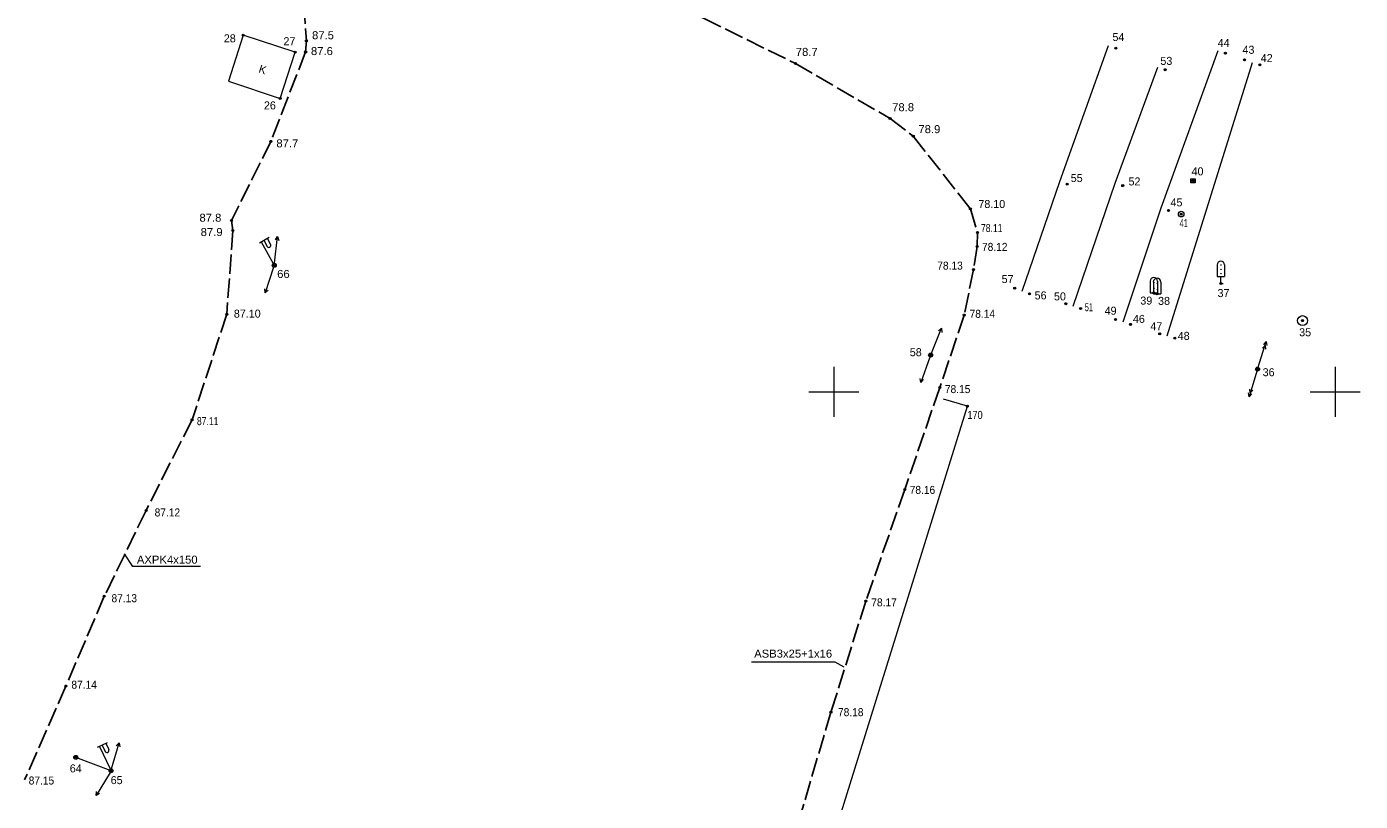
# Model space of a CAD drawing. Extents: x 642048 to 642352, y 6456237 to 6456686.
# Drawn here: x 642219.5 to 642352.5, y 6456359.1 to 6456436.4 of the extents above; entities that cross this region are included whole.
import ezdxf
from ezdxf.enums import TextEntityAlignment as Align

# ---------------------------------------------------------------- set-up
doc = ezdxf.new("R2010")
doc.units = 0
doc.header["$LTSCALE"] = 0.32
doc.header["$PDMODE"] = 32
doc.header["$PDSIZE"] = 0.16
doc.linetypes.add('LONG_DASHED', pattern=[7.5, 6, -1.5])
for name, color, linetype, lineweight in [('1', 7, 'Continuous', 13), ('11', 7, 'Continuous', 13), ('12', 7, 'Continuous', 13), ('2', 7, 'Continuous', 13), ('21', 7, 'Continuous', 13), ('26', 7, 'Continuous', 13), ('30', 7, 'Continuous', 13), ('37', 7, 'Continuous', 13), ('44', 7, 'Continuous', 13), ('49', 7, 'Continuous', 13), ('54', 7, 'Continuous', 13), ('61', 7, 'Continuous', 13)]:
    doc.layers.add(name, color=color, linetype=linetype, lineweight=lineweight)
doc.layers.add('57', color=7, linetype='Continuous')
doc.layers.add('62', color=7, linetype='Continuous')

msp = doc.modelspace()

# ---------------------------------------------------------------- hatches: boundary and pattern name
at = {"layer": '54'}
for points in [[(642241.2, 6456435.58, 1), (642241, 6456435.58, 1)], [(642247.49, 6456435.02, 1), (642247.29, 6456435.02, 1)], [(642246.37, 6456433.88, 1), (642246.17, 6456433.88, 1)], [(642247.42, 6456433.91, 1), (642247.22, 6456433.91, 1)], [(642328.21, 6456434.28, 1), (642328.01, 6456434.28, 1)], [(642339.14, 6456433.78, 1), (642338.94, 6456433.78, 1)], [(642341.05, 6456433.13, 1), (642340.85, 6456433.13, 1)], [(642296.27, 6456432.76, 1), (642296.07, 6456432.76, 1)], [(642333.14, 6456432.14, 1), (642332.94, 6456432.14, 1)], [(642342.59, 6456432.62, 1), (642342.39, 6456432.62, 1)], [(642244.89, 6456429.28, 1), (642244.69, 6456429.28, 1)], [(642305.7, 6456427.27, 1), (642305.5, 6456427.27, 1)], [(642308.02, 6456425.5, 1), (642307.82, 6456425.5, 1)], [(642243.96, 6456424.99, 1), (642243.76, 6456424.99, 1)], [(642323.36, 6456420.73, 1), (642323.16, 6456420.73, 1)], [(642328.9, 6456420.57, 1), (642328.7, 6456420.57, 1)], [(642335.91, 6456421.06, 1), (642335.71, 6456421.06, 1)], [(642240.03, 6456417.1, 1), (642239.83, 6456417.1, 1)], [(642313.71, 6456418.26, 1), (642313.51, 6456418.26, 1)], [(642333.47, 6456418.09, 1), (642333.27, 6456418.09, 1)], [(642334.73, 6456417.73, 1), (642334.53, 6456417.73, 1)], [(642240.15, 6456416.09, 1), (642239.95, 6456416.09, 1)], [(642314.43, 6456415.9, 1), (642314.23, 6456415.9, 1)], [(642314.39, 6456414.51, 1), (642314.19, 6456414.51, 1)], [(642244.29, 6456412.62, 1), (642244.09, 6456412.62, 1)], [(642314.02, 6456412.19, 1), (642313.82, 6456412.19, 1)], [(642338.69, 6456410.8, 1), (642338.49, 6456410.8, 1)], [(642318.13, 6456410.33, 1), (642317.93, 6456410.33, 1)], [(642319.61, 6456409.78, 1), (642319.41, 6456409.78, 1)], [(642332.01, 6456409.86, 1), (642331.81, 6456409.86, 1)], [(642332.33, 6456409.77, 1), (642332.13, 6456409.77, 1)], [(642323.22, 6456408.79, 1), (642323.02, 6456408.79, 1)], [(642324.71, 6456408.3, 1), (642324.51, 6456408.3, 1)], [(642239.56, 6456407.73, 1), (642239.36, 6456407.73, 1)], [(642313.1, 6456407.66, 1), (642312.9, 6456407.66, 1)], [(642328.19, 6456407.22, 1), (642327.99, 6456407.22, 1)], [(642329.68, 6456406.73, 1), (642329.48, 6456406.73, 1)], [(642346.84, 6456407.1, 1), (642346.64, 6456407.1, 1)], [(642332.59, 6456405.78, 1), (642332.39, 6456405.78, 1)], [(642334.09, 6456405.36, 1), (642333.89, 6456405.36, 1)], [(642309.75, 6456403.66, 1), (642309.55, 6456403.66, 1)], [(642342.35, 6456402.26, 1), (642342.15, 6456402.26, 1)], [(642310.66, 6456400.43, 1), (642310.46, 6456400.43, 1)], [(642313.41, 6456398.57, 1), (642313.21, 6456398.57, 1)], [(642236.09, 6456397.21, 1), (642235.89, 6456397.21, 1)], [(642307.18, 6456390.26, 1), (642306.98, 6456390.26, 1)], [(642231.51, 6456388.15, 1), (642231.31, 6456388.15, 1)], [(642227.34, 6456379.6, 1), (642227.14, 6456379.6, 1)], [(642303.29, 6456379.12, 1), (642303.09, 6456379.12, 1)], [(642223.51, 6456370.62, 1), (642223.31, 6456370.62, 1)], [(642299.81, 6456368.04, 1), (642299.61, 6456368.04, 1)], [(642224.5, 6456363.52, 1), (642224.3, 6456363.52, 1)], [(642228.02, 6456362.18, 1), (642227.82, 6456362.18, 1)]]:
    msp.add_hatch(color=256, dxfattribs=at).paths.add_polyline_path(points)

# ---------------------------------------------------------------- linework, layer by layer
at = {"layer": '1'}
for points in [[(642241.1, 6456435.58), (642239.62, 6456430.98), (642244.79, 6456429.28)], [(642244.79, 6456429.28), (642246.27, 6456433.88), (642241.1, 6456435.58)]]:
    msp.add_lwpolyline(points, dxfattribs=at)
at = {"layer": '11'}
for p, q in [((642242.71, 6456414.88), (642243.67, 6456415.42)), ((642242.88, 6456414.98), (642244.09, 6456412.79)), ((642243.14, 6456415.13), (642243.48, 6456414.51)), ((642243.49, 6456415.32), (642243.83, 6456414.71)), ((642226.57, 6456364.53), (642227.56, 6456365)), ((642226.75, 6456364.61), (642227.83, 6456362.36)), ((642227.02, 6456364.74), (642227.32, 6456364.11)), ((642227.38, 6456364.92), (642227.68, 6456364.29))]:
    msp.add_line(p, q, dxfattribs=at)
for centre in [(642244.19, 6456412.62), (642227.92, 6456362.18)]:
    msp.add_circle(centre, 0.2, dxfattribs=at)
for centre, start, end in [((642243.66, 6456414.61), 208.9457, 29.0671), ((642227.5, 6456364.2), 205.6161, 25.7375)]:
    msp.add_arc(centre, 0.2, start, end, dxfattribs=at)
at = {"layer": '12'}
for p, q in [((642244.21, 6456412.82), (642244.52, 6456415.5)), ((642244.13, 6456412.43), (642243.3, 6456409.86)), ((642309.73, 6456403.85), (642310.74, 6456406.35)), ((642309.58, 6456403.47), (642308.66, 6456400.93)), ((642227.97, 6456362.37), (642228.71, 6456364.97)), ((642227.92, 6456362.18), (642224.4, 6456363.52)), ((642227.82, 6456362.01), (642226.42, 6456359.7))]:
    msp.add_line(p, q, dxfattribs=at)
for points in [[(642244.3, 6456415.16), (642244.52, 6456415.5), (642244.66, 6456415.11)], [(642243.58, 6456410.15), (642243.3, 6456409.86), (642243.24, 6456410.27)], [(642310.44, 6456406.08), (642310.74, 6456406.35), (642310.77, 6456405.93)], [(642308.95, 6456401.21), (642308.66, 6456400.93), (642308.62, 6456401.34)], [(642228.44, 6456364.67), (642228.71, 6456364.97), (642228.78, 6456364.57)], [(642226.76, 6456359.91), (642226.42, 6456359.7), (642226.46, 6456360.11)]]:
    msp.add_lwpolyline(points, dxfattribs=at)
for centre in [(642244.19, 6456412.62), (642244.19, 6456412.62), (642309.65, 6456403.66), (642309.65, 6456403.66), (642224.4, 6456363.52), (642227.92, 6456362.18), (642227.92, 6456362.18)]:
    msp.add_circle(centre, 0.2, dxfattribs=at)
at = {"layer": '2'}
msp.add_lwpolyline([(642335.6, 6456421.26), (642336.02, 6456421.26), (642336.02, 6456420.86), (642335.6, 6456420.86)], close=True, dxfattribs=at)
at = {"layer": '21', "linetype": 'LONG_DASHED', "lineweight": 25}
for points in [[(642242.3, 6456457.48), (642243.79, 6456455.73), (642244.93, 6456453.42), (642246.38, 6456448.86), (642246.7, 6456445.82), (642247.39, 6456435.02), (642247.32, 6456433.91), (642243.86, 6456424.99), (642239.93, 6456417.1), (642240.05, 6456416.09), (642239.46, 6456407.73), (642235.99, 6456397.21), (642231.41, 6456388.15), (642227.24, 6456379.6), (642223.41, 6456370.62), (642219.29, 6456361.27)], [(642242.31, 6456457.59), (642252.02, 6456453.09), (642256.31, 6456450.84), (642267.82, 6456445.57), (642277.59, 6456441.49), (642287, 6456437.27), (642296.17, 6456432.76), (642305.6, 6456427.27), (642307.92, 6456425.5), (642313.61, 6456418.26), (642314.33, 6456415.9), (642314.29, 6456414.51), (642313.92, 6456412.19), (642313, 6456407.66), (642310.56, 6456400.43), (642307.08, 6456390.26), (642303.19, 6456379.12), (642299.71, 6456368.04), (642296.74, 6456358)]]:
    msp.add_lwpolyline(points, dxfattribs=at)
at = {"layer": '21'}
for points in [[(642236.84, 6456382.56), (642230.09, 6456382.56), (642229.24, 6456383.82)], [(642291.78, 6456373.05), (642300.1, 6456373.05), (642301, 6456372.56)]]:
    msp.add_lwpolyline(points, dxfattribs=at)
at = {"layer": '26'}
for p, q in [((642343, 6456404.63), (642342.73, 6456404.35)), ((642343, 6456404.63), (642343.04, 6456404.24)), ((642343.12, 6456405.03), (642343.16, 6456404.62)), ((642341.41, 6456399.48), (642341.36, 6456399.89)), ((642341.53, 6456399.88), (642341.48, 6456400.27)), ((642341.53, 6456399.88), (642341.79, 6456400.16))]:
    msp.add_line(p, q, dxfattribs=at)
for points in [[(642342.31, 6456402.45), (642343.12, 6456405.03), (642342.86, 6456404.72)], [(642342.19, 6456402.07), (642341.41, 6456399.48), (642341.67, 6456399.79)]]:
    msp.add_lwpolyline(points, dxfattribs=at)
msp.add_circle((642342.25, 6456402.26), 0.2, dxfattribs=at)
msp.add_circle((642342.25, 6456402.26), 0.2, dxfattribs=at)
at = {"layer": '30'}
msp.add_lwpolyline([(642281.59, 6456296.33), (642313.31, 6456398.57), (642310.92, 6456399.27)], dxfattribs=at)
at = {"layer": '37'}
for p, q in [((642333.25, 6456405.59), (642341.75, 6456432.85)), ((642338.22, 6456412.68), (642338.22, 6456411.5)), ((642338.96, 6456412.68), (642338.96, 6456411.5)), ((642331.54, 6456411.03), (642331.54, 6456409.86)), ((642331.86, 6456410.94), (642331.86, 6456409.77)), ((642332.28, 6456411.03), (642332.28, 6456409.86)), ((642332.6, 6456410.94), (642332.6, 6456409.77)), ((642338.22, 6456411.5), (642338.96, 6456411.5)), ((642338.59, 6456410.8), (642338.59, 6456411.5)), ((642338.59, 6456410.8), (642338.81, 6456410.8)), ((642331.54, 6456409.86), (642332.28, 6456409.86)), ((642331.86, 6456409.77), (642332.6, 6456409.77))]:
    msp.add_line(p, q, dxfattribs=at)
for points in [[(642318.77, 6456410.03), (642322.52, 6456420.99), (642327.38, 6456434.54)], [(642328.84, 6456406.98), (642332.63, 6456418.35), (642338.31, 6456434.05)], [(642323.87, 6456408.55), (642328.06, 6456420.83), (642332.31, 6456432.41)]]:
    msp.add_lwpolyline(points, dxfattribs=at)
for centre, radius in [((642334.63, 6456417.73), 0.279), ((642338.6, 6456412.64), 0.02), ((642338.6, 6456412.23), 0.02), ((642331.92, 6456410.9), 0.02), ((642332.24, 6456410.81), 0.02), ((642338.6, 6456411.79), 0.02), ((642331.94, 6456410.32), 0.02), ((642332.26, 6456410.23), 0.02)]:
    msp.add_circle(centre, radius, dxfattribs=at)
for centre in [(642338.59, 6456412.67), (642331.91, 6456411.04), (642332.23, 6456410.95)]:
    msp.add_arc(centre, 0.375, 0.003, 180, dxfattribs=at)
at = {"layer": '44'}
msp.add_circle((642346.74, 6456407.1), 0.5, dxfattribs=at)
at = {"layer": '54'}
for centre in [(642241.1, 6456435.58), (642247.39, 6456435.02), (642246.27, 6456433.88), (642247.32, 6456433.91), (642328.11, 6456434.28), (642339.04, 6456433.78), (642340.95, 6456433.13), (642296.17, 6456432.76), (642333.04, 6456432.14), (642342.49, 6456432.62), (642244.79, 6456429.28), (642305.6, 6456427.27), (642307.92, 6456425.5), (642243.86, 6456424.99), (642323.26, 6456420.73), (642328.8, 6456420.57), (642335.81, 6456421.06), (642239.93, 6456417.1), (642313.61, 6456418.26), (642333.37, 6456418.09), (642334.63, 6456417.73), (642240.05, 6456416.09), (642314.33, 6456415.9), (642314.29, 6456414.51), (642244.19, 6456412.62), (642313.92, 6456412.19), (642338.59, 6456410.8), (642318.03, 6456410.33), (642319.51, 6456409.78), (642331.91, 6456409.86), (642332.23, 6456409.77), (642323.12, 6456408.79), (642324.61, 6456408.3), (642239.46, 6456407.73), (642313, 6456407.66), (642328.09, 6456407.22), (642329.58, 6456406.73), (642346.74, 6456407.1), (642332.49, 6456405.78), (642333.99, 6456405.36), (642309.65, 6456403.66), (642342.25, 6456402.26), (642310.56, 6456400.43), (642313.31, 6456398.57), (642235.99, 6456397.21), (642307.08, 6456390.26), (642231.41, 6456388.15), (642227.24, 6456379.6), (642303.19, 6456379.12), (642223.41, 6456370.62), (642299.71, 6456368.04), (642224.4, 6456363.52), (642227.92, 6456362.18)]:
    msp.add_circle(centre, 0.1, dxfattribs=at)
for p in [(642241.1, 6456435.58), (642247.39, 6456435.02), (642246.27, 6456433.88), (642247.32, 6456433.91), (642328.11, 6456434.28), (642339.04, 6456433.78), (642340.95, 6456433.13), (642296.17, 6456432.76), (642333.04, 6456432.14), (642342.49, 6456432.62), (642244.79, 6456429.28), (642305.6, 6456427.27), (642307.92, 6456425.5), (642243.86, 6456424.99), (642323.26, 6456420.73), (642328.8, 6456420.57), (642335.81, 6456421.06), (642239.93, 6456417.1), (642313.61, 6456418.26), (642333.37, 6456418.09), (642334.63, 6456417.73), (642240.05, 6456416.09), (642314.33, 6456415.9), (642314.29, 6456414.51), (642244.19, 6456412.62), (642313.92, 6456412.19), (642338.59, 6456410.8), (642318.03, 6456410.33), (642319.51, 6456409.78), (642331.91, 6456409.86), (642332.23, 6456409.77), (642323.12, 6456408.79), (642324.61, 6456408.3), (642239.46, 6456407.73), (642313, 6456407.66), (642328.09, 6456407.22), (642329.58, 6456406.73), (642346.74, 6456407.1), (642332.49, 6456405.78), (642333.99, 6456405.36), (642309.65, 6456403.66), (642342.25, 6456402.26), (642310.56, 6456400.43), (642313.31, 6456398.57), (642235.99, 6456397.21), (642307.08, 6456390.26), (642231.41, 6456388.15), (642227.24, 6456379.6), (642303.19, 6456379.12), (642223.41, 6456370.62), (642299.71, 6456368.04), (642224.4, 6456363.52), (642227.92, 6456362.18)]:
    msp.add_point(p, dxfattribs=at)
at = {"layer": '61'}
for p, q in [((642300, 6456402.5), (642300, 6456397.5)), ((642350, 6456402.5), (642350, 6456397.5)), ((642297.5, 6456400), (642302.5, 6456400)), ((642347.5, 6456400), (642352.5, 6456400))]:
    msp.add_line(p, q, dxfattribs=at)

# ---------------------------------------------------------------- texts
at = {"layer": '21', "width": 1.05}
for s, p in [('AXPK4x150', (642230.49, 6456382.85)), ('ASB3x25+1x16', (642292.05, 6456373.47))]:
    msp.add_text(s, height=0.8, dxfattribs=at).set_placement(p)
at = {"layer": '49'}
for s, width, p in [('87.5', 1.05, (642247.96, 6456435.18)), ('87.6', 1.05, (642247.85, 6456433.6)), ('78.7', 1.05, (642296.2, 6456433.52)), ('78.8', 1.05, (642305.81, 6456428)), ('78.9', 1.05, (642308.43, 6456425.81)), ('87.7', 1.05, (642244.4, 6456424.39)), ('87.8', 1.05, (642236.73, 6456416.97)), ('87.9', 1.05, (642236.85, 6456415.54)), ('78.11', 0.8, (642314.67, 6456415.94)), ('78.12', 0.95, (642314.77, 6456414.06)), ('78.13', 0.95, (642310.31, 6456412.19)), ('78.14', 0.95, (642313.53, 6456407.38)), ('78.15', 0.95, (642311.07, 6456399.87)), ('87.11', 0.8, (642236.48, 6456396.67)), ('78.16', 0.95, (642307.56, 6456389.81)), ('87.12', 0.95, (642232.26, 6456387.56)), ('87.13', 0.95, (642227.96, 6456379)), ('78.17', 0.95, (642303.73, 6456378.59)), ('87.14', 0.95, (642223.96, 6456370.37)), ('78.18', 0.95, (642300.41, 6456367.63)), ('87.15', 0.95, (642219.7, 6456360.81))]:
    msp.add_text(s, height=0.8, dxfattribs=dict(at, width=width)).set_placement(p)
for s, p in [('78.10', (642314.41, 6456418.34)), ('87.10', (642240.16, 6456407.4))]:
    msp.add_text(s, height=0.8, dxfattribs=at).set_placement(p)
at = {"layer": '57'}
msp.add_text('K', height=0.8, rotation=341.962, dxfattribs=at).set_placement((642242.91, 6456431.78), align=Align.CENTER)
at = {"layer": '62'}
for s, p in [('54', (642327.78, 6456435)), ('28', (642239.16, 6456434.87)), ('27', (642245.11, 6456434.58)), ('44', (642338.28, 6456434.42)), ('43', (642340.75, 6456433.73)), ('53', (642332.56, 6456432.62)), ('42', (642342.57, 6456432.9)), ('26', (642243.16, 6456428.18)), ('55', (642323.62, 6456420.93)), ('52', (642329.38, 6456420.59)), ('40', (642335.67, 6456421.6)), ('45', (642333.57, 6456418.5)), ('57', (642316.73, 6456410.85)), ('56', (642320.02, 6456409.22)), ('50', (642321.95, 6456409.12)), ('39', (642330.56, 6456408.7)), ('38', (642332.33, 6456408.67)), ('37', (642338.26, 6456409.45)), ('49', (642327, 6456407.69)), ('46', (642329.82, 6456406.87)), ('47', (642331.56, 6456406.14)), ('48', (642334.29, 6456405.18)), ('35', (642346.4, 6456405.54)), ('58', (642307.57, 6456403.55)), ('36', (642342.76, 6456401.55)), ('64', (642223.8, 6456362.02)), ('65', (642227.88, 6456360.85))]:
    msp.add_text(s, height=0.8, dxfattribs=at).set_placement(p)
for s, width, p in [('41', 0.6, (642334.48, 6456416.43)), ('66', 1.05, (642244.48, 6456411.36)), ('51', 0.6, (642325.02, 6456408.04)), ('170', 0.85, (642313.32, 6456397.29))]:
    msp.add_text(s, height=0.8, dxfattribs=dict(at, width=width)).set_placement(p)

doc.saveas('drawing.dxf')
